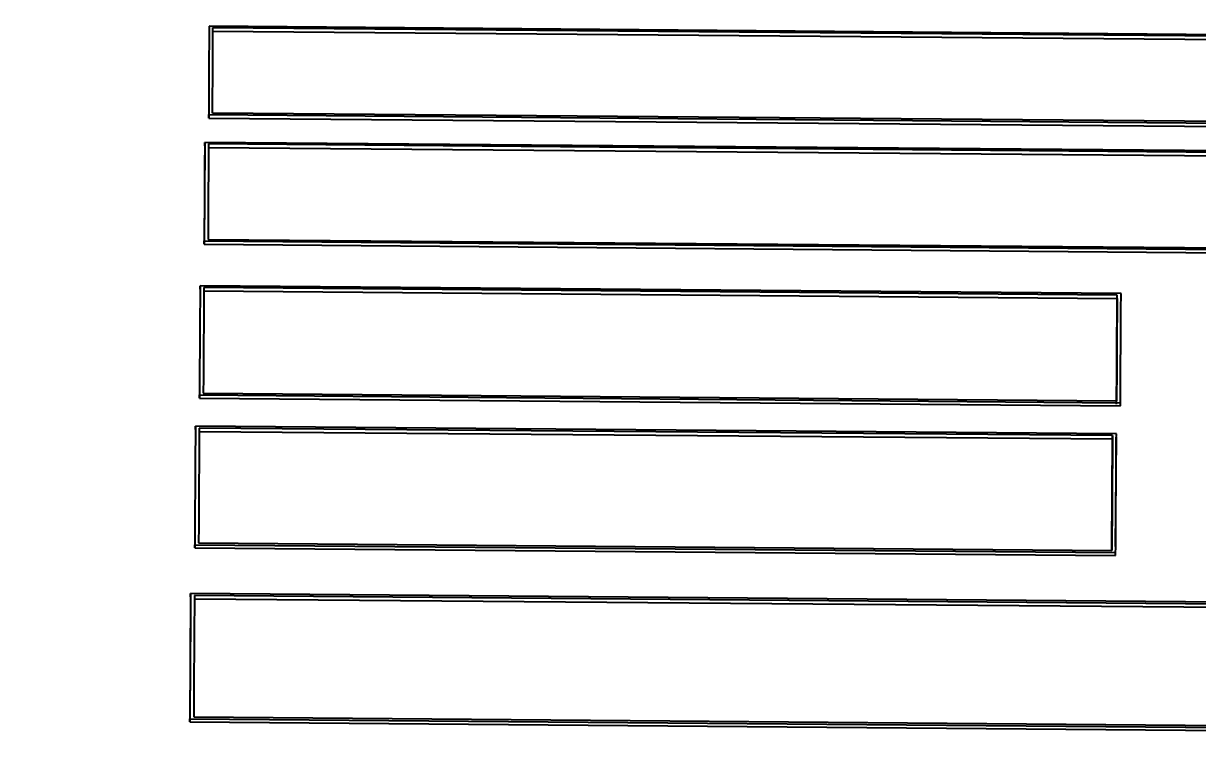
# Model space of a CAD drawing. Header units: millimetres. Extents: x 1726 to 4771, y 590 to 2743.
# Drawn here: x 2468.71 to 2483.99, y 2326.14 to 2335.73 of the extents above; entities that cross this region are included whole.
import ezdxf

# ---------------------------------------------------------------- set-up
doc = ezdxf.new("R2010")
doc.units = ezdxf.units.MM
doc.layers.add('AM_5', color=3, linetype='Continuous', lineweight=25)
doc.styles.add('SLDTEXTSTYLE1', font='txt.shx', dxfattribs={"width": 0.7, "bigfont": 'gbcbig.shx'})
doc.dimstyles.new('SLDDIMSTYLE12$0', dxfattribs={"dimtxt": 12, "dimasz": 10, "dimexe": 0, "dimexo": 0.0625, "dimgap": 0.875, "dimtad": 1, "dimdec": 1, "dimlfac": 1.8, "dimrnd": 1e-09, "dimzin": 12, "dimdsep": 46, "dimtxsty": 'SLDTEXTSTYLE1', "dimcen": 0.09, "dimdle": 8.16, "dimclrd": 3, "dimclre": 3, "dimadec": 0, "dimazin": 3, "dimtfac": 1, "dimtdec": 1, "dimtofl": 0, "dimtmove": 0, "dimatfit": 3, "dimfxl": 0, "dimfrac": 2, "dimtolj": 1, "dimlwd": 5, "dimlwe": 5, "dimarcsym": 0})

# ---------------------------------------------------------------- blocks, each defined once
blk = doc.blocks.new('*D50')
at = {"layer": 'AM_5', "color": 3, "lineweight": 5, "transparency": 16777216}
blk.add_line((2709.518, 2483.68), (2315.118, 2483.68), dxfattribs=at)
at = {"layer": 'AM_5', "color": 3, "linetype": 'Continuous', "lineweight": 5, "transparency": 16777216}
for p, q in [((2315.118, 2473.68), (2315.118, 2159.894)), ((2721.194, 2149.894), (2315.118, 2149.894))]:
    blk.add_line(p, q, dxfattribs=at)
at = {"layer": 'AM_5', "color": 3, "transparency": 16777216}
for points in [[(2313.452, 2473.68), (2316.785, 2473.68), (2315.118, 2483.68)], [(2313.452, 2159.894), (2316.785, 2159.894), (2315.118, 2149.894)]]:
    blk.add_solid(points, dxfattribs=at)
at = {"layer": 'Defpoints', "color": 0, "transparency": 16777216}
for p in [(2709.58, 2483.68), (2315.118, 2149.894), (2721.256, 2149.894)]:
    blk.add_point(p, dxfattribs=at)
at = {"layer": 'AM_5', "color": 0, "transparency": 16777216, "insert": (2300.529, 2316.787), "char_height": 12, "attachment_point": 5, "rotation": 90, "style": 'SLDTEXTSTYLE1'}
blk.add_mtext('\\A1;{\\H2.28571x;335}', dxfattribs=at)

msp = doc.modelspace()

# ---------------------------------------------------------------- linework, layer by layer
at = {"color": 7, "linetype": 'Continuous', "lineweight": 25}
for p, q in [((2471.128, 2335.691), (2471.128, 2335.645)), ((2493.11, 2335.508), (2471.128, 2335.691)), ((2471.178, 2335.674), (2493.06, 2335.492)), ((2471.177, 2335.628), (2493.06, 2335.445)), ((2471.123, 2334.658), (2471.122, 2334.496)), ((2471.122, 2334.496), (2471.122, 2334.542)), ((2471.122, 2334.542), (2493.105, 2334.358)), ((2471.122, 2334.496), (2493.104, 2334.313)), ((2493.055, 2334.377), (2471.172, 2334.56)), ((2471.07, 2334.134), (2471.063, 2332.854)), ((2471.07, 2334.134), (2471.07, 2334.179)), ((2493.053, 2333.996), (2471.07, 2334.179)), ((2493.003, 2333.977), (2471.12, 2334.16)), ((2471.12, 2334.114), (2493.002, 2333.932)), ((2471.114, 2332.918), (2492.996, 2332.736)), ((2471.063, 2332.854), (2471.064, 2332.898)), ((2471.063, 2332.854), (2493.045, 2332.67)), ((2471.064, 2332.898), (2493.046, 2332.715)), ((2471.01, 2332.269), (2471.01, 2332.313)), ((2482.993, 2332.214), (2471.01, 2332.313)), ((2482.943, 2332.193), (2471.06, 2332.292)), ((2471.06, 2332.248), (2482.942, 2332.149)), ((2482.942, 2332.149), (2482.943, 2332.193)), ((2471.003, 2331.049), (2471.002, 2330.85)), ((2471.002, 2330.85), (2471.002, 2330.893)), ((2471.002, 2330.893), (2482.985, 2330.793)), ((2471.002, 2330.85), (2482.984, 2330.751)), ((2471.052, 2330.915), (2482.935, 2330.816)), ((2482.934, 2330.773), (2482.935, 2330.816)), ((2482.984, 2330.751), (2482.985, 2330.793)), ((2470.95, 2330.445), (2470.95, 2330.487)), ((2482.932, 2330.387), (2470.95, 2330.487)), ((2470.999, 2330.42), (2482.882, 2330.321)), ((2482.882, 2330.364), (2471, 2330.463)), ((2482.882, 2330.364), (2482.882, 2330.321)), ((2482.923, 2328.923), (2482.932, 2330.345)), ((2470.942, 2329.118), (2470.94, 2328.903)), ((2470.94, 2328.903), (2470.941, 2328.945)), ((2470.941, 2328.945), (2482.923, 2328.845)), ((2470.991, 2328.969), (2482.873, 2328.87)), ((2470.94, 2328.903), (2482.923, 2328.804)), ((2482.923, 2328.804), (2482.923, 2328.849)), ((2482.923, 2328.804), (2482.923, 2328.845)), ((2470.886, 2328.268), (2470.876, 2326.639)), ((2470.886, 2328.268), (2470.887, 2328.309)), ((2493.019, 2328.125), (2470.887, 2328.309)), ((2470.936, 2328.242), (2492.969, 2328.059)), ((2492.969, 2328.1), (2470.937, 2328.284)), ((2470.876, 2326.639), (2470.877, 2326.68)), ((2470.877, 2326.68), (2493.009, 2326.495)), ((2470.927, 2326.706), (2492.959, 2326.522)), ((2470.876, 2326.639), (2493.009, 2326.455))]:
    msp.add_line(p, q, dxfattribs=at)
for points, knots in [([(2471.128, 2335.691), (2471.127, 2335.581), (2471.126, 2335.359), (2471.125, 2334.977), (2471.123, 2334.7), (2471.122, 2334.542)], [0, 0, 0, 0, 0.300085, 0.60017, 1, 1, 1, 1]), ([(2471.172, 2334.56), (2471.173, 2334.679), (2471.174, 2334.917), (2471.176, 2335.29), (2471.177, 2335.537), (2471.178, 2335.674)], [0, 0, 0, 0, 0.309667, 0.619333, 1, 1, 1, 1]), ([(2471.07, 2334.179), (2471.07, 2334.055), (2471.069, 2333.807), (2471.066, 2333.382), (2471.065, 2333.074), (2471.064, 2332.898)], [0, 0, 0, 0, 0.300085, 0.60017, 1, 1, 1, 1]), ([(2471.12, 2334.16), (2471.12, 2334.035), (2471.118, 2333.787), (2471.116, 2333.374), (2471.115, 2333.08), (2471.114, 2332.918)], [0, 0, 0, 0, 0.309667, 0.619333, 1, 1, 1, 1]), ([(2471.01, 2332.313), (2471.01, 2332.175), (2471.008, 2331.899), (2471.005, 2331.427), (2471.003, 2331.087), (2471.002, 2330.893)], [0, 0, 0, 0, 0.300085, 0.60017, 1, 1, 1, 1]), ([(2471.06, 2332.292), (2471.06, 2332.153), (2471.058, 2331.877), (2471.055, 2331.419), (2471.053, 2331.095), (2471.052, 2330.915)], [0, 0, 0, 0, 0.30968, 0.61936, 1, 1, 1, 1]), ([(2482.935, 2330.816), (2482.936, 2330.962), (2482.937, 2331.254), (2482.94, 2331.714), (2482.942, 2332.023), (2482.943, 2332.193)], [0, 0, 0, 0, 0.30968, 0.619361, 1, 1, 1, 1]), ([(2482.942, 2332.149), (2482.942, 2332.037), (2482.94, 2331.814), (2482.938, 2331.374), (2482.936, 2331.037), (2482.935, 2330.816)], [0, 0, 0, 0, 0.258027, 0.516053, 1, 1, 1, 1]), ([(2482.985, 2330.793), (2482.986, 2330.939), (2482.987, 2331.231), (2482.99, 2331.707), (2482.992, 2332.029), (2482.993, 2332.214)], [0, 0, 0, 0, 0.300085, 0.600171, 1, 1, 1, 1]), ([(2470.95, 2330.487), (2470.949, 2330.337), (2470.947, 2330.036), (2470.944, 2329.523), (2470.942, 2329.155), (2470.941, 2328.945)], [0, 0, 0, 0, 0.3000849, 0.6001698, 1, 1, 1, 1]), ([(2471, 2330.463), (2470.999, 2330.313), (2470.997, 2330.012), (2470.994, 2329.515), (2470.992, 2329.163), (2470.991, 2328.969)], [0, 0, 0, 0, 0.30968, 0.61936, 1, 1, 1, 1]), ([(2482.873, 2328.87), (2482.874, 2329.028), (2482.876, 2329.344), (2482.879, 2329.843), (2482.881, 2330.179), (2482.882, 2330.364)], [0, 0, 0, 0, 0.30968, 0.619361, 1, 1, 1, 1]), ([(2482.882, 2330.321), (2482.881, 2330.2), (2482.88, 2329.958), (2482.877, 2329.477), (2482.875, 2329.11), (2482.873, 2328.87)], [0, 0, 0, 0, 0.25717, 0.51434, 1, 1, 1, 1]), ([(2482.923, 2328.845), (2482.924, 2329.003), (2482.926, 2329.319), (2482.929, 2329.835), (2482.931, 2330.186), (2482.932, 2330.387)], [0, 0, 0, 0, 0.300085, 0.600171, 1, 1, 1, 1]), ([(2470.887, 2328.309), (2470.886, 2328.15), (2470.884, 2327.831), (2470.881, 2327.289), (2470.878, 2326.901), (2470.877, 2326.68)], [0, 0, 0, 0, 0.300081, 0.600162, 1, 1, 1, 1]), ([(2470.937, 2328.284), (2470.936, 2328.124), (2470.934, 2327.805), (2470.93, 2327.28), (2470.928, 2326.91), (2470.927, 2326.706)], [0, 0, 0, 0, 0.309921, 0.619841, 1, 1, 1, 1])]:
    msp.add_open_spline(points, degree=3, knots=knots, dxfattribs=at)

# ---------------------------------------------------------------- dimensions: what is measured, and where the dimension line sits
at = {"layer": 'AM_5'}
dim = msp.add_linear_dim(base=(2315.118, 2149.894), p1=(2709.58, 2483.68), p2=(2721.256, 2149.894), angle=90, text='{\\H2.28571x;335}', dimstyle='SLDDIMSTYLE12$0', override={"dimlfac": 1}, dxfattribs=at)
dim.commit()
dim.dimension.update_dxf_attribs({"geometry": '*D50', "text_midpoint": (2300.529, 2316.787)})

doc.saveas('drawing.dxf')
